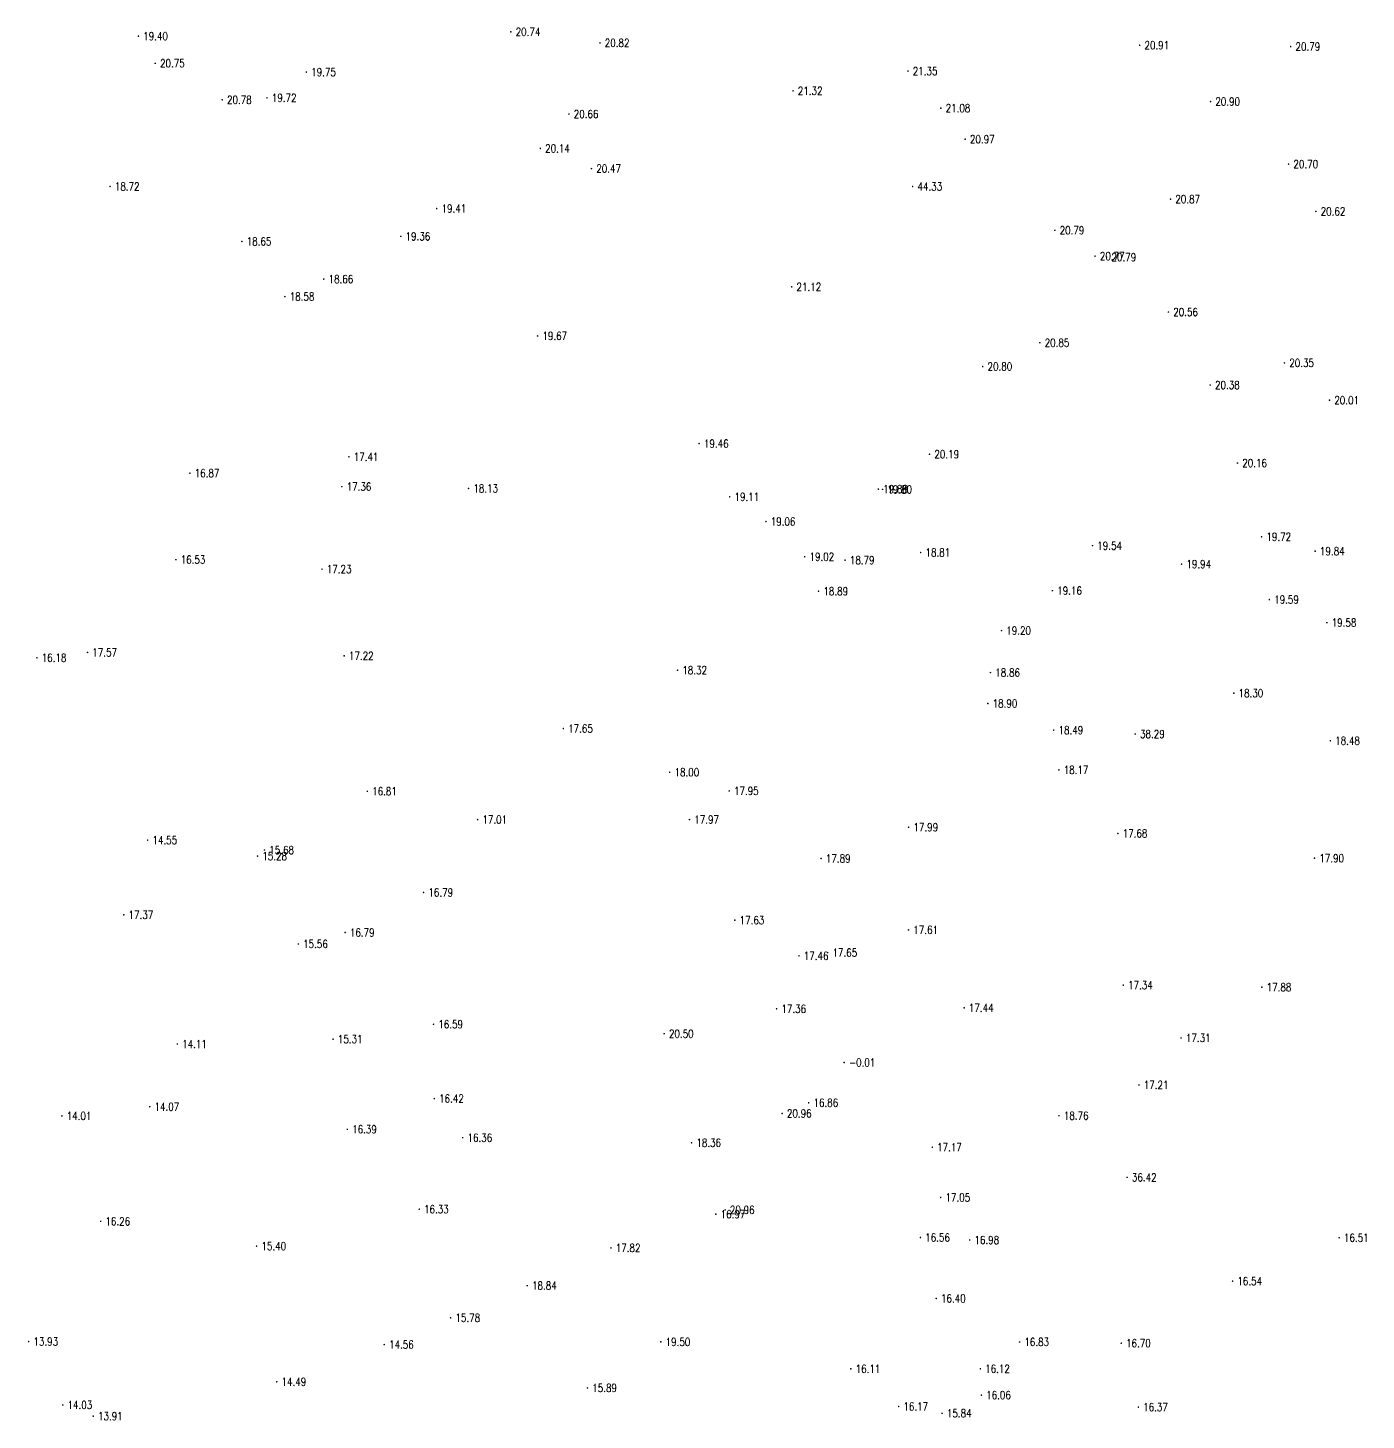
# Model space of a CAD drawing. Extents: x 476861 to 479475, y 2367369 to 2370541.
# Drawn here: x 477442.5 to 477609.8, y 2368665.4 to 2368839.4 of the extents above; entities that cross this region are included whole.
import ezdxf
from ezdxf.enums import TextEntityAlignment as Align

# ---------------------------------------------------------------- set-up
doc = ezdxf.new("R2010")
doc.units = 0
doc.header["$LTSCALE"] = 0.5
doc.layers.get('0').update_dxf_attribs({"linetype": 'CONTINUOUS'})
doc.layers.add('GCD', color=1, linetype='CONTINUOUS')
doc.styles.add('HZ', font='rs.shx', dxfattribs={"width": 0.8, "bigfont": 'hztxt.shx'})

# ---------------------------------------------------------------- blocks, each defined once
blk = doc.blocks.new('GC200')
at = {"linetype": 'Continuous', "const_width": 0.2, "flags": 128}
blk.add_lwpolyline([(-0.1, 0, 1), (0.1, 0, 1)], format="xyb", close=True, dxfattribs=at)

msp = doc.modelspace()

# ---------------------------------------------------------------- block references
at = {"layer": 'GCD', "linetype": 'Continuous'}
ref = msp.add_blockref('GC200', (477502.872, 2368838.9, 20.741), dxfattribs=dict(at, xscale=0.5, yscale=0.5, zscale=0.5))
ref.add_attrib('height', '20.74', dxfattribs={"linetype": 'Continuous', "height": 1, "style": 'HZ', "width": 0.8}).set_placement((477503.472, 2368838.9, 20.741), align=Align.MIDDLE_LEFT)
ref = msp.add_blockref('GC200', (477456.332, 2368838.362, 19.401), dxfattribs=dict(at, xscale=0.5, yscale=0.5, zscale=0.5))
ref.add_attrib('height', '19.40', dxfattribs={"linetype": 'Continuous', "height": 1, "style": 'HZ', "width": 0.8}).set_placement((477456.932, 2368838.362, 19.401), align=Align.MIDDLE_LEFT)
ref = msp.add_blockref('GC200', (477514.007, 2368837.516, 20.823), dxfattribs=dict(at, xscale=0.5, yscale=0.5, zscale=0.5))
ref.add_attrib('height', '20.82', dxfattribs={"linetype": 'Continuous', "height": 1, "style": 'HZ', "width": 0.8}).set_placement((477514.607, 2368837.516, 20.823), align=Align.MIDDLE_LEFT)
ref = msp.add_blockref('GC200', (477581.453, 2368837.225, 20.905), dxfattribs=dict(at, xscale=0.5, yscale=0.5, zscale=0.5))
ref.add_attrib('height', '20.91', dxfattribs={"linetype": 'Continuous', "height": 1, "style": 'HZ', "width": 0.8}).set_placement((477582.053, 2368837.225, 20.905), align=Align.MIDDLE_LEFT)
ref = msp.add_blockref('GC200', (477600.318, 2368837.059, 20.792), dxfattribs=dict(at, xscale=0.5, yscale=0.5, zscale=0.5))
ref.add_attrib('height', '20.79', dxfattribs={"linetype": 'Continuous', "height": 1, "style": 'HZ', "width": 0.8}).set_placement((477600.918, 2368837.059, 20.792), align=Align.MIDDLE_LEFT)
ref = msp.add_blockref('GC200', (477458.437, 2368834.97, 20.753), dxfattribs=dict(at, xscale=0.5, yscale=0.5, zscale=0.5))
ref.add_attrib('height', '20.75', dxfattribs={"linetype": 'Continuous', "height": 1, "style": 'HZ', "width": 0.8}).set_placement((477459.037, 2368834.97, 20.753), align=Align.MIDDLE_LEFT)
ref = msp.add_blockref('GC200', (477477.316, 2368833.87, 19.751), dxfattribs=dict(at, xscale=0.5, yscale=0.5, zscale=0.5))
ref.add_attrib('height', '19.75', dxfattribs={"linetype": 'Continuous', "height": 1, "style": 'HZ', "width": 0.8}).set_placement((477477.916, 2368833.87, 19.751), align=Align.MIDDLE_LEFT)
ref = msp.add_blockref('GC200', (477552.498, 2368833.994, 21.346), dxfattribs=dict(at, xscale=0.5, yscale=0.5, zscale=0.5))
ref.add_attrib('height', '21.35', dxfattribs={"linetype": 'Continuous', "height": 1, "style": 'HZ', "width": 0.8}).set_placement((477553.098, 2368833.994, 21.346), align=Align.MIDDLE_LEFT)
ref = msp.add_blockref('GC200', (477466.804, 2368830.408, 20.777), dxfattribs=dict(at, xscale=0.5, yscale=0.5, zscale=0.5))
ref.add_attrib('height', '20.78', dxfattribs={"linetype": 'Continuous', "height": 1, "style": 'HZ', "width": 0.8}).set_placement((477467.404, 2368830.408, 20.777), align=Align.MIDDLE_LEFT)
ref = msp.add_blockref('GC200', (477472.403, 2368830.653, 19.716), dxfattribs=dict(at, xscale=0.5, yscale=0.5, zscale=0.5))
ref.add_attrib('height', '19.72', dxfattribs={"linetype": 'Continuous', "height": 1, "style": 'HZ', "width": 0.8}).set_placement((477473.003, 2368830.653, 19.716), align=Align.MIDDLE_LEFT)
ref = msp.add_blockref('GC200', (477538.134, 2368831.528, 21.32), dxfattribs=dict(at, xscale=0.5, yscale=0.5, zscale=0.5))
ref.add_attrib('height', '21.32', dxfattribs={"linetype": 'Continuous', "height": 1, "style": 'HZ', "width": 0.8}).set_placement((477538.734, 2368831.528, 21.32), align=Align.MIDDLE_LEFT)
ref = msp.add_blockref('GC200', (477590.306, 2368830.188, 20.896), dxfattribs=dict(at, xscale=0.5, yscale=0.5, zscale=0.5))
ref.add_attrib('height', '20.90', dxfattribs={"linetype": 'Continuous', "height": 1, "style": 'HZ', "width": 0.8}).set_placement((477590.906, 2368830.188, 20.896), align=Align.MIDDLE_LEFT)
ref = msp.add_blockref('GC200', (477510.132, 2368828.63, 20.655), dxfattribs=dict(at, xscale=0.5, yscale=0.5, zscale=0.5))
ref.add_attrib('height', '20.66', dxfattribs={"linetype": 'Continuous', "height": 1, "style": 'HZ', "width": 0.8}).set_placement((477510.732, 2368828.63, 20.655), align=Align.MIDDLE_LEFT)
ref = msp.add_blockref('GC200', (477556.603, 2368829.368, 21.081), dxfattribs=dict(at, xscale=0.5, yscale=0.5, zscale=0.5))
ref.add_attrib('height', '21.08', dxfattribs={"linetype": 'Continuous', "height": 1, "style": 'HZ', "width": 0.8}).set_placement((477557.203, 2368829.368, 21.081), align=Align.MIDDLE_LEFT)
ref = msp.add_blockref('GC200', (477559.64, 2368825.485, 20.972), dxfattribs=dict(at, xscale=0.5, yscale=0.5, zscale=0.5))
ref.add_attrib('height', '20.97', dxfattribs={"linetype": 'Continuous', "height": 1, "style": 'HZ', "width": 0.8}).set_placement((477560.24, 2368825.485, 20.972), align=Align.MIDDLE_LEFT)
ref = msp.add_blockref('GC200', (477506.557, 2368824.335, 20.136), dxfattribs=dict(at, xscale=0.5, yscale=0.5, zscale=0.5))
ref.add_attrib('height', '20.14', dxfattribs={"linetype": 'Continuous', "height": 1, "style": 'HZ', "width": 0.8}).set_placement((477507.157, 2368824.335, 20.136), align=Align.MIDDLE_LEFT)
ref = msp.add_blockref('GC200', (477512.949, 2368821.809, 20.466), dxfattribs=dict(at, xscale=0.5, yscale=0.5, zscale=0.5))
ref.add_attrib('height', '20.47', dxfattribs={"linetype": 'Continuous', "height": 1, "style": 'HZ', "width": 0.8}).set_placement((477513.549, 2368821.809, 20.466), align=Align.MIDDLE_LEFT)
ref = msp.add_blockref('GC200', (477600.063, 2368822.37, 20.699), dxfattribs=dict(at, xscale=0.5, yscale=0.5, zscale=0.5))
ref.add_attrib('height', '20.70', dxfattribs={"linetype": 'Continuous', "height": 1, "style": 'HZ', "width": 0.8}).set_placement((477600.663, 2368822.37, 20.699), align=Align.MIDDLE_LEFT)
ref = msp.add_blockref('GC200', (477452.786, 2368819.58, 18.719), dxfattribs=dict(at, xscale=0.5, yscale=0.5, zscale=0.5))
ref.add_attrib('height', '18.72', dxfattribs={"linetype": 'Continuous', "height": 1, "style": 'HZ', "width": 0.8}).set_placement((477453.386, 2368819.58, 18.719), align=Align.MIDDLE_LEFT)
ref = msp.add_blockref('GC200', (477553.083, 2368819.575, 44.332), dxfattribs=dict(at, xscale=0.5, yscale=0.5, zscale=0.5))
ref.add_attrib('height', '44.33', dxfattribs={"linetype": 'Continuous', "height": 1, "style": 'HZ', "width": 0.8}).set_placement((477553.683, 2368819.575, 44.332), align=Align.MIDDLE_LEFT)
ref = msp.add_blockref('GC200', (477585.309, 2368817.995, 20.865), dxfattribs=dict(at, xscale=0.5, yscale=0.5, zscale=0.5))
ref.add_attrib('height', '20.87', dxfattribs={"linetype": 'Continuous', "height": 1, "style": 'HZ', "width": 0.8}).set_placement((477585.909, 2368817.995, 20.865), align=Align.MIDDLE_LEFT)
ref = msp.add_blockref('GC200', (477493.603, 2368816.814, 19.41), dxfattribs=dict(at, xscale=0.5, yscale=0.5, zscale=0.5))
ref.add_attrib('height', '19.41', dxfattribs={"linetype": 'Continuous', "height": 1, "style": 'HZ', "width": 0.8}).set_placement((477494.203, 2368816.814, 19.41), align=Align.MIDDLE_LEFT)
ref = msp.add_blockref('GC200', (477603.47, 2368816.464, 20.622), dxfattribs=dict(at, xscale=0.5, yscale=0.5, zscale=0.5))
ref.add_attrib('height', '20.62', dxfattribs={"linetype": 'Continuous', "height": 1, "style": 'HZ', "width": 0.8}).set_placement((477604.07, 2368816.464, 20.622), align=Align.MIDDLE_LEFT)
ref = msp.add_blockref('GC200', (477489.118, 2368813.345, 19.359), dxfattribs=dict(at, xscale=0.5, yscale=0.5, zscale=0.5))
ref.add_attrib('height', '19.36', dxfattribs={"linetype": 'Continuous', "height": 1, "style": 'HZ', "width": 0.8}).set_placement((477489.718, 2368813.345, 19.359), align=Align.MIDDLE_LEFT)
ref = msp.add_blockref('GC200', (477570.854, 2368814.099, 20.791), dxfattribs=dict(at, xscale=0.5, yscale=0.5, zscale=0.5))
ref.add_attrib('height', '20.79', dxfattribs={"linetype": 'Continuous', "height": 1, "style": 'HZ', "width": 0.8}).set_placement((477571.454, 2368814.099, 20.791), align=Align.MIDDLE_LEFT)
ref = msp.add_blockref('GC200', (477469.265, 2368812.709, 18.649), dxfattribs=dict(at, xscale=0.5, yscale=0.5, zscale=0.5))
ref.add_attrib('height', '18.65', dxfattribs={"linetype": 'Continuous', "height": 1, "style": 'HZ', "width": 0.8}).set_placement((477469.865, 2368812.709, 18.649), align=Align.MIDDLE_LEFT)
ref = msp.add_blockref('GC200', (477575.875, 2368810.879, 20.773), dxfattribs=dict(at, xscale=0.5, yscale=0.5, zscale=0.5))
ref.add_attrib('height', '20.77', dxfattribs={"linetype": 'Continuous', "height": 1, "style": 'HZ', "width": 0.8}).set_placement((477576.475, 2368810.879, 20.773), align=Align.MIDDLE_LEFT)
ref = msp.add_blockref('GC200', (477577.322, 2368810.739, 20.789), dxfattribs=dict(at, xscale=0.5, yscale=0.5, zscale=0.5))
ref.add_attrib('height', '20.79', dxfattribs={"linetype": 'Continuous', "height": 1, "style": 'HZ', "width": 0.8}).set_placement((477577.922, 2368810.739, 20.789), align=Align.MIDDLE_LEFT)
ref = msp.add_blockref('GC200', (477479.493, 2368808.004, 18.663), dxfattribs=dict(at, xscale=0.5, yscale=0.5, zscale=0.5))
ref.add_attrib('height', '18.66', dxfattribs={"linetype": 'Continuous', "height": 1, "style": 'HZ', "width": 0.8}).set_placement((477480.093, 2368808.004, 18.663), align=Align.MIDDLE_LEFT)
ref = msp.add_blockref('GC200', (477474.636, 2368805.816, 18.58), dxfattribs=dict(at, xscale=0.5, yscale=0.5, zscale=0.5))
ref.add_attrib('height', '18.58', dxfattribs={"linetype": 'Continuous', "height": 1, "style": 'HZ', "width": 0.8}).set_placement((477475.236, 2368805.816, 18.58), align=Align.MIDDLE_LEFT)
ref = msp.add_blockref('GC200', (477537.968, 2368807.029, 21.12), dxfattribs=dict(at, xscale=0.5, yscale=0.5, zscale=0.5))
ref.add_attrib('height', '21.12', dxfattribs={"linetype": 'Continuous', "height": 1, "style": 'HZ', "width": 0.8}).set_placement((477538.568, 2368807.029, 21.12), align=Align.MIDDLE_LEFT)
ref = msp.add_blockref('GC200', (477585.047, 2368803.887, 20.559), dxfattribs=dict(at, xscale=0.5, yscale=0.5, zscale=0.5))
ref.add_attrib('height', '20.56', dxfattribs={"linetype": 'Continuous', "height": 1, "style": 'HZ', "width": 0.8}).set_placement((477585.647, 2368803.887, 20.559), align=Align.MIDDLE_LEFT)
ref = msp.add_blockref('GC200', (477506.214, 2368800.898, 19.667), dxfattribs=dict(at, xscale=0.5, yscale=0.5, zscale=0.5))
ref.add_attrib('height', '19.67', dxfattribs={"linetype": 'Continuous', "height": 1, "style": 'HZ', "width": 0.8}).set_placement((477506.814, 2368800.898, 19.667), align=Align.MIDDLE_LEFT)
ref = msp.add_blockref('GC200', (477568.979, 2368800.051, 20.851), dxfattribs=dict(at, xscale=0.5, yscale=0.5, zscale=0.5))
ref.add_attrib('height', '20.85', dxfattribs={"linetype": 'Continuous', "height": 1, "style": 'HZ', "width": 0.8}).set_placement((477569.579, 2368800.051, 20.851), align=Align.MIDDLE_LEFT)
ref = msp.add_blockref('GC200', (477599.546, 2368797.527, 20.346), dxfattribs=dict(at, xscale=0.5, yscale=0.5, zscale=0.5))
ref.add_attrib('height', '20.35', dxfattribs={"linetype": 'Continuous', "height": 1, "style": 'HZ', "width": 0.8}).set_placement((477600.146, 2368797.527, 20.346), align=Align.MIDDLE_LEFT)
ref = msp.add_blockref('GC200', (477561.838, 2368797.079, 20.797), dxfattribs=dict(at, xscale=0.5, yscale=0.5, zscale=0.5))
ref.add_attrib('height', '20.80', dxfattribs={"linetype": 'Continuous', "height": 1, "style": 'HZ', "width": 0.8}).set_placement((477562.438, 2368797.079, 20.797), align=Align.MIDDLE_LEFT)
ref = msp.add_blockref('GC200', (477590.267, 2368794.764, 20.38), dxfattribs=dict(at, xscale=0.5, yscale=0.5, zscale=0.5))
ref.add_attrib('height', '20.38', dxfattribs={"linetype": 'Continuous', "height": 1, "style": 'HZ', "width": 0.8}).set_placement((477590.867, 2368794.764, 20.38), align=Align.MIDDLE_LEFT)
ref = msp.add_blockref('GC200', (477605.172, 2368792.869, 20.005), dxfattribs=dict(at, xscale=0.5, yscale=0.5, zscale=0.5))
ref.add_attrib('height', '20.01', dxfattribs={"linetype": 'Continuous', "height": 1, "style": 'HZ', "width": 0.8}).set_placement((477605.772, 2368792.869, 20.005), align=Align.MIDDLE_LEFT)
ref = msp.add_blockref('GC200', (477526.402, 2368787.443, 19.458), dxfattribs=dict(at, xscale=0.5, yscale=0.5, zscale=0.5))
ref.add_attrib('height', '19.46', dxfattribs={"linetype": 'Continuous', "height": 1, "style": 'HZ', "width": 0.8}).set_placement((477527.002, 2368787.443, 19.458), align=Align.MIDDLE_LEFT)
ref = msp.add_blockref('GC200', (477482.636, 2368785.794, 17.405), dxfattribs=dict(at, xscale=0.5, yscale=0.5, zscale=0.5))
ref.add_attrib('height', '17.41', dxfattribs={"linetype": 'Continuous', "height": 1, "style": 'HZ', "width": 0.8}).set_placement((477483.236, 2368785.794, 17.405), align=Align.MIDDLE_LEFT)
ref = msp.add_blockref('GC200', (477555.195, 2368786.117, 20.186), dxfattribs=dict(at, xscale=0.5, yscale=0.5, zscale=0.5))
ref.add_attrib('height', '20.19', dxfattribs={"linetype": 'Continuous', "height": 1, "style": 'HZ', "width": 0.8}).set_placement((477555.795, 2368786.117, 20.186), align=Align.MIDDLE_LEFT)
ref = msp.add_blockref('GC200', (477593.674, 2368785.01, 20.164), dxfattribs=dict(at, xscale=0.5, yscale=0.5, zscale=0.5))
ref.add_attrib('height', '20.16', dxfattribs={"linetype": 'Continuous', "height": 1, "style": 'HZ', "width": 0.8}).set_placement((477594.274, 2368785.01, 20.164), align=Align.MIDDLE_LEFT)
ref = msp.add_blockref('GC200', (477462.768, 2368783.751, 16.871), dxfattribs=dict(at, xscale=0.5, yscale=0.5, zscale=0.5))
ref.add_attrib('height', '16.87', dxfattribs={"linetype": 'Continuous', "height": 1, "style": 'HZ', "width": 0.8}).set_placement((477463.368, 2368783.751, 16.871), align=Align.MIDDLE_LEFT)
ref = msp.add_blockref('GC200', (477481.753, 2368782.064, 17.36), dxfattribs=dict(at, xscale=0.5, yscale=0.5, zscale=0.5))
ref.add_attrib('height', '17.36', dxfattribs={"linetype": 'Continuous', "height": 1, "style": 'HZ', "width": 0.8}).set_placement((477482.353, 2368782.064, 17.36), align=Align.MIDDLE_LEFT)
ref = msp.add_blockref('GC200', (477497.588, 2368781.838, 18.126), dxfattribs=dict(at, xscale=0.5, yscale=0.5, zscale=0.5))
ref.add_attrib('height', '18.13', dxfattribs={"linetype": 'Continuous', "height": 1, "style": 'HZ', "width": 0.8}).set_placement((477498.188, 2368781.838, 18.126), align=Align.MIDDLE_LEFT)
ref = msp.add_blockref('GC200', (477548.799, 2368781.763, 19.879), dxfattribs=dict(at, xscale=0.5, yscale=0.5, zscale=0.5))
ref.add_attrib('height', '19.88', dxfattribs={"linetype": 'Continuous', "height": 1, "style": 'HZ', "width": 0.8}).set_placement((477549.399, 2368781.763, 19.879), align=Align.MIDDLE_LEFT)
ref = msp.add_blockref('GC200', (477549.319, 2368781.73, 19.804), dxfattribs=dict(at, xscale=0.5, yscale=0.5, zscale=0.5))
ref.add_attrib('height', '19.80', dxfattribs={"linetype": 'Continuous', "height": 1, "style": 'HZ', "width": 0.8}).set_placement((477549.919, 2368781.73, 19.804), align=Align.MIDDLE_LEFT)
ref = msp.add_blockref('GC200', (477530.221, 2368780.794, 19.105), dxfattribs=dict(at, xscale=0.5, yscale=0.5, zscale=0.5))
ref.add_attrib('height', '19.11', dxfattribs={"linetype": 'Continuous', "height": 1, "style": 'HZ', "width": 0.8}).set_placement((477530.821, 2368780.794, 19.105), align=Align.MIDDLE_LEFT)
ref = msp.add_blockref('GC200', (477534.747, 2368777.701, 19.055), dxfattribs=dict(at, xscale=0.5, yscale=0.5, zscale=0.5))
ref.add_attrib('height', '19.06', dxfattribs={"linetype": 'Continuous', "height": 1, "style": 'HZ', "width": 0.8}).set_placement((477535.347, 2368777.701, 19.055), align=Align.MIDDLE_LEFT)
ref = msp.add_blockref('GC200', (477575.555, 2368774.69, 19.542), dxfattribs=dict(at, xscale=0.5, yscale=0.5, zscale=0.5))
ref.add_attrib('height', '19.54', dxfattribs={"linetype": 'Continuous', "height": 1, "style": 'HZ', "width": 0.8}).set_placement((477576.155, 2368774.69, 19.542), align=Align.MIDDLE_LEFT)
ref = msp.add_blockref('GC200', (477596.687, 2368775.799, 19.723), dxfattribs=dict(at, xscale=0.5, yscale=0.5, zscale=0.5))
ref.add_attrib('height', '19.72', dxfattribs={"linetype": 'Continuous', "height": 1, "style": 'HZ', "width": 0.8}).set_placement((477597.287, 2368775.799, 19.723), align=Align.MIDDLE_LEFT)
ref = msp.add_blockref('GC200', (477461.016, 2368772.942, 16.525), dxfattribs=dict(at, xscale=0.5, yscale=0.5, zscale=0.5))
ref.add_attrib('height', '16.53', dxfattribs={"linetype": 'Continuous', "height": 1, "style": 'HZ', "width": 0.8}).set_placement((477461.616, 2368772.942, 16.525), align=Align.MIDDLE_LEFT)
ref = msp.add_blockref('GC200', (477539.591, 2368773.309, 19.023), dxfattribs=dict(at, xscale=0.5, yscale=0.5, zscale=0.5))
ref.add_attrib('height', '19.02', dxfattribs={"linetype": 'Continuous', "height": 1, "style": 'HZ', "width": 0.8}).set_placement((477540.191, 2368773.309, 19.023), align=Align.MIDDLE_LEFT)
ref = msp.add_blockref('GC200', (477544.639, 2368772.88, 18.792), dxfattribs=dict(at, xscale=0.5, yscale=0.5, zscale=0.5))
ref.add_attrib('height', '18.79', dxfattribs={"linetype": 'Continuous', "height": 1, "style": 'HZ', "width": 0.8}).set_placement((477545.239, 2368772.88, 18.792), align=Align.MIDDLE_LEFT)
ref = msp.add_blockref('GC200', (477554.087, 2368773.836, 18.813), dxfattribs=dict(at, xscale=0.5, yscale=0.5, zscale=0.5))
ref.add_attrib('height', '18.81', dxfattribs={"linetype": 'Continuous', "height": 1, "style": 'HZ', "width": 0.8}).set_placement((477554.687, 2368773.836, 18.813), align=Align.MIDDLE_LEFT)
ref = msp.add_blockref('GC200', (477603.379, 2368774.001, 19.844), dxfattribs=dict(at, xscale=0.5, yscale=0.5, zscale=0.5))
ref.add_attrib('height', '19.84', dxfattribs={"linetype": 'Continuous', "height": 1, "style": 'HZ', "width": 0.8}).set_placement((477603.979, 2368774.001, 19.844), align=Align.MIDDLE_LEFT)
ref = msp.add_blockref('GC200', (477479.273, 2368771.758, 17.23), dxfattribs=dict(at, xscale=0.5, yscale=0.5, zscale=0.5))
ref.add_attrib('height', '17.23', dxfattribs={"linetype": 'Continuous', "height": 1, "style": 'HZ', "width": 0.8}).set_placement((477479.873, 2368771.758, 17.23), align=Align.MIDDLE_LEFT)
ref = msp.add_blockref('GC200', (477586.69, 2368772.389, 19.943), dxfattribs=dict(at, xscale=0.5, yscale=0.5, zscale=0.5))
ref.add_attrib('height', '19.94', dxfattribs={"linetype": 'Continuous', "height": 1, "style": 'HZ', "width": 0.8}).set_placement((477587.29, 2368772.389, 19.943), align=Align.MIDDLE_LEFT)
ref = msp.add_blockref('GC200', (477541.327, 2368768.999, 18.889), dxfattribs=dict(at, xscale=0.5, yscale=0.5, zscale=0.5))
ref.add_attrib('height', '18.89', dxfattribs={"linetype": 'Continuous', "height": 1, "style": 'HZ', "width": 0.8}).set_placement((477541.927, 2368768.999, 18.889), align=Align.MIDDLE_LEFT)
ref = msp.add_blockref('GC200', (477570.55, 2368769.069, 19.163), dxfattribs=dict(at, xscale=0.5, yscale=0.5, zscale=0.5))
ref.add_attrib('height', '19.16', dxfattribs={"linetype": 'Continuous', "height": 1, "style": 'HZ', "width": 0.8}).set_placement((477571.15, 2368769.069, 19.163), align=Align.MIDDLE_LEFT)
ref = msp.add_blockref('GC200', (477597.656, 2368767.95, 19.59), dxfattribs=dict(at, xscale=0.5, yscale=0.5, zscale=0.5))
ref.add_attrib('height', '19.59', dxfattribs={"linetype": 'Continuous', "height": 1, "style": 'HZ', "width": 0.8}).set_placement((477598.256, 2368767.95, 19.59), align=Align.MIDDLE_LEFT)
ref = msp.add_blockref('GC200', (477564.184, 2368764.075, 19.204), dxfattribs=dict(at, xscale=0.5, yscale=0.5, zscale=0.5))
ref.add_attrib('height', '19.20', dxfattribs={"linetype": 'Continuous', "height": 1, "style": 'HZ', "width": 0.8}).set_placement((477564.784, 2368764.075, 19.204), align=Align.MIDDLE_LEFT)
ref = msp.add_blockref('GC200', (477604.848, 2368765.072, 19.584), dxfattribs=dict(at, xscale=0.5, yscale=0.5, zscale=0.5))
ref.add_attrib('height', '19.58', dxfattribs={"linetype": 'Continuous', "height": 1, "style": 'HZ', "width": 0.8}).set_placement((477605.448, 2368765.072, 19.584), align=Align.MIDDLE_LEFT)
ref = msp.add_blockref('GC200', (477443.648, 2368760.679, 16.178), dxfattribs=dict(at, xscale=0.5, yscale=0.5, zscale=0.5))
ref.add_attrib('height', '16.18', dxfattribs={"linetype": 'Continuous', "height": 1, "style": 'HZ', "width": 0.8}).set_placement((477444.248, 2368760.679, 16.178), align=Align.MIDDLE_LEFT)
ref = msp.add_blockref('GC200', (477449.97, 2368761.35, 17.572), dxfattribs=dict(at, xscale=0.5, yscale=0.5, zscale=0.5))
ref.add_attrib('height', '17.57', dxfattribs={"linetype": 'Continuous', "height": 1, "style": 'HZ', "width": 0.8}).set_placement((477450.57, 2368761.35, 17.572), align=Align.MIDDLE_LEFT)
ref = msp.add_blockref('GC200', (477482.04, 2368760.93, 17.224), dxfattribs=dict(at, xscale=0.5, yscale=0.5, zscale=0.5))
ref.add_attrib('height', '17.22', dxfattribs={"linetype": 'Continuous', "height": 1, "style": 'HZ', "width": 0.8}).set_placement((477482.64, 2368760.93, 17.224), align=Align.MIDDLE_LEFT)
ref = msp.add_blockref('GC200', (477523.702, 2368759.125, 18.32), dxfattribs=dict(at, xscale=0.5, yscale=0.5, zscale=0.5))
ref.add_attrib('height', '18.32', dxfattribs={"linetype": 'Continuous', "height": 1, "style": 'HZ', "width": 0.8}).set_placement((477524.302, 2368759.125, 18.32), align=Align.MIDDLE_LEFT)
ref = msp.add_blockref('GC200', (477562.808, 2368758.829, 18.861), dxfattribs=dict(at, xscale=0.5, yscale=0.5, zscale=0.5))
ref.add_attrib('height', '18.86', dxfattribs={"linetype": 'Continuous', "height": 1, "style": 'HZ', "width": 0.8}).set_placement((477563.408, 2368758.829, 18.861), align=Align.MIDDLE_LEFT)
ref = msp.add_blockref('GC200', (477593.211, 2368756.26, 18.304), dxfattribs=dict(at, xscale=0.5, yscale=0.5, zscale=0.5))
ref.add_attrib('height', '18.30', dxfattribs={"linetype": 'Continuous', "height": 1, "style": 'HZ', "width": 0.8}).set_placement((477593.811, 2368756.26, 18.304), align=Align.MIDDLE_LEFT)
ref = msp.add_blockref('GC200', (477562.48, 2368754.965, 18.904), dxfattribs=dict(at, xscale=0.5, yscale=0.5, zscale=0.5))
ref.add_attrib('height', '18.90', dxfattribs={"linetype": 'Continuous', "height": 1, "style": 'HZ', "width": 0.8}).set_placement((477563.08, 2368754.965, 18.904), align=Align.MIDDLE_LEFT)
ref = msp.add_blockref('GC200', (477509.434, 2368751.838, 17.65), dxfattribs=dict(at, xscale=0.5, yscale=0.5, zscale=0.5))
ref.add_attrib('height', '17.65', dxfattribs={"linetype": 'Continuous', "height": 1, "style": 'HZ', "width": 0.8}).set_placement((477510.034, 2368751.838, 17.65), align=Align.MIDDLE_LEFT)
ref = msp.add_blockref('GC200', (477570.705, 2368751.639, 18.491), dxfattribs=dict(at, xscale=0.5, yscale=0.5, zscale=0.5))
ref.add_attrib('height', '18.49', dxfattribs={"linetype": 'Continuous', "height": 1, "style": 'HZ', "width": 0.8}).set_placement((477571.305, 2368751.639, 18.491), align=Align.MIDDLE_LEFT)
ref = msp.add_blockref('GC200', (477580.896, 2368751.155, 38.294), dxfattribs=dict(at, xscale=0.5, yscale=0.5, zscale=0.5))
ref.add_attrib('height', '38.29', dxfattribs={"linetype": 'Continuous', "height": 1, "style": 'HZ', "width": 0.8}).set_placement((477581.496, 2368751.155, 38.294), align=Align.MIDDLE_LEFT)
ref = msp.add_blockref('GC200', (477605.28, 2368750.315, 18.481), dxfattribs=dict(at, xscale=0.5, yscale=0.5, zscale=0.5))
ref.add_attrib('height', '18.48', dxfattribs={"linetype": 'Continuous', "height": 1, "style": 'HZ', "width": 0.8}).set_placement((477605.88, 2368750.315, 18.481), align=Align.MIDDLE_LEFT)
ref = msp.add_blockref('GC200', (477571.356, 2368746.669, 18.166), dxfattribs=dict(at, xscale=0.5, yscale=0.5, zscale=0.5))
ref.add_attrib('height', '18.17', dxfattribs={"linetype": 'Continuous', "height": 1, "style": 'HZ', "width": 0.8}).set_placement((477571.956, 2368746.669, 18.166), align=Align.MIDDLE_LEFT)
ref = msp.add_blockref('GC200', (477522.722, 2368746.373, 17.999), dxfattribs=dict(at, xscale=0.5, yscale=0.5, zscale=0.5))
ref.add_attrib('height', '18.00', dxfattribs={"linetype": 'Continuous', "height": 1, "style": 'HZ', "width": 0.8}).set_placement((477523.322, 2368746.373, 17.999), align=Align.MIDDLE_LEFT)
ref = msp.add_blockref('GC200', (477484.938, 2368743.993, 16.81), dxfattribs=dict(at, xscale=0.5, yscale=0.5, zscale=0.5))
ref.add_attrib('height', '16.81', dxfattribs={"linetype": 'Continuous', "height": 1, "style": 'HZ', "width": 0.8}).set_placement((477485.538, 2368743.993, 16.81), align=Align.MIDDLE_LEFT)
ref = msp.add_blockref('GC200', (477530.158, 2368744.04, 17.951), dxfattribs=dict(at, xscale=0.5, yscale=0.5, zscale=0.5))
ref.add_attrib('height', '17.95', dxfattribs={"linetype": 'Continuous', "height": 1, "style": 'HZ', "width": 0.8}).set_placement((477530.758, 2368744.04, 17.951), align=Align.MIDDLE_LEFT)
ref = msp.add_blockref('GC200', (477498.718, 2368740.457, 17.014), dxfattribs=dict(at, xscale=0.5, yscale=0.5, zscale=0.5))
ref.add_attrib('height', '17.01', dxfattribs={"linetype": 'Continuous', "height": 1, "style": 'HZ', "width": 0.8}).set_placement((477499.318, 2368740.457, 17.014), align=Align.MIDDLE_LEFT)
ref = msp.add_blockref('GC200', (477525.195, 2368740.463, 17.974), dxfattribs=dict(at, xscale=0.5, yscale=0.5, zscale=0.5))
ref.add_attrib('height', '17.97', dxfattribs={"linetype": 'Continuous', "height": 1, "style": 'HZ', "width": 0.8}).set_placement((477525.795, 2368740.463, 17.974), align=Align.MIDDLE_LEFT)
ref = msp.add_blockref('GC200', (477552.576, 2368739.503, 17.993), dxfattribs=dict(at, xscale=0.5, yscale=0.5, zscale=0.5))
ref.add_attrib('height', '17.99', dxfattribs={"linetype": 'Continuous', "height": 1, "style": 'HZ', "width": 0.8}).set_placement((477553.176, 2368739.503, 17.993), align=Align.MIDDLE_LEFT)
ref = msp.add_blockref('GC200', (477578.729, 2368738.731, 17.675), dxfattribs=dict(at, xscale=0.5, yscale=0.5, zscale=0.5))
ref.add_attrib('height', '17.68', dxfattribs={"linetype": 'Continuous', "height": 1, "style": 'HZ', "width": 0.8}).set_placement((477579.329, 2368738.731, 17.675), align=Align.MIDDLE_LEFT)
ref = msp.add_blockref('GC200', (477457.485, 2368737.892, 14.549), dxfattribs=dict(at, xscale=0.5, yscale=0.5, zscale=0.5))
ref.add_attrib('height', '14.55', dxfattribs={"linetype": 'Continuous', "height": 1, "style": 'HZ', "width": 0.8}).set_placement((477458.085, 2368737.892, 14.549), align=Align.MIDDLE_LEFT)
ref = msp.add_blockref('GC200', (477472.086, 2368736.656, 15.675), dxfattribs=dict(at, xscale=0.5, yscale=0.5, zscale=0.5))
ref.add_attrib('height', '15.68', dxfattribs={"linetype": 'Continuous', "height": 1, "style": 'HZ', "width": 0.8}).set_placement((477472.686, 2368736.656, 15.675), align=Align.MIDDLE_LEFT)
ref = msp.add_blockref('GC200', (477471.218, 2368735.894, 15.281), dxfattribs=dict(at, xscale=0.5, yscale=0.5, zscale=0.5))
ref.add_attrib('height', '15.28', dxfattribs={"linetype": 'Continuous', "height": 1, "style": 'HZ', "width": 0.8}).set_placement((477471.818, 2368735.894, 15.281), align=Align.MIDDLE_LEFT)
ref = msp.add_blockref('GC200', (477541.641, 2368735.6, 17.891), dxfattribs=dict(at, xscale=0.5, yscale=0.5, zscale=0.5))
ref.add_attrib('height', '17.89', dxfattribs={"linetype": 'Continuous', "height": 1, "style": 'HZ', "width": 0.8}).set_placement((477542.241, 2368735.6, 17.891), align=Align.MIDDLE_LEFT)
ref = msp.add_blockref('GC200', (477603.301, 2368735.635, 17.897), dxfattribs=dict(at, xscale=0.5, yscale=0.5, zscale=0.5))
ref.add_attrib('height', '17.90', dxfattribs={"linetype": 'Continuous', "height": 1, "style": 'HZ', "width": 0.8}).set_placement((477603.901, 2368735.635, 17.897), align=Align.MIDDLE_LEFT)
ref = msp.add_blockref('GC200', (477491.968, 2368731.359, 16.785), dxfattribs=dict(at, xscale=0.5, yscale=0.5, zscale=0.5))
ref.add_attrib('height', '16.79', dxfattribs={"linetype": 'Continuous', "height": 1, "style": 'HZ', "width": 0.8}).set_placement((477492.568, 2368731.359, 16.785), align=Align.MIDDLE_LEFT)
ref = msp.add_blockref('GC200', (477454.501, 2368728.56, 17.369), dxfattribs=dict(at, xscale=0.5, yscale=0.5, zscale=0.5))
ref.add_attrib('height', '17.37', dxfattribs={"linetype": 'Continuous', "height": 1, "style": 'HZ', "width": 0.8}).set_placement((477455.101, 2368728.56, 17.369), align=Align.MIDDLE_LEFT)
ref = msp.add_blockref('GC200', (477530.859, 2368727.89, 17.632), dxfattribs=dict(at, xscale=0.5, yscale=0.5, zscale=0.5))
ref.add_attrib('height', '17.63', dxfattribs={"linetype": 'Continuous', "height": 1, "style": 'HZ', "width": 0.8}).set_placement((477531.459, 2368727.89, 17.632), align=Align.MIDDLE_LEFT)
ref = msp.add_blockref('GC200', (477482.161, 2368726.346, 16.79), dxfattribs=dict(at, xscale=0.5, yscale=0.5, zscale=0.5))
ref.add_attrib('height', '16.79', dxfattribs={"linetype": 'Continuous', "height": 1, "style": 'HZ', "width": 0.8}).set_placement((477482.761, 2368726.346, 16.79), align=Align.MIDDLE_LEFT)
ref = msp.add_blockref('GC200', (477552.562, 2368726.675, 17.61), dxfattribs=dict(at, xscale=0.5, yscale=0.5, zscale=0.5))
ref.add_attrib('height', '17.61', dxfattribs={"linetype": 'Continuous', "height": 1, "style": 'HZ', "width": 0.8}).set_placement((477553.162, 2368726.675, 17.61), align=Align.MIDDLE_LEFT)
ref = msp.add_blockref('GC200', (477476.312, 2368724.915, 15.56), dxfattribs=dict(at, xscale=0.5, yscale=0.5, zscale=0.5))
ref.add_attrib('height', '15.56', dxfattribs={"linetype": 'Continuous', "height": 1, "style": 'HZ', "width": 0.8}).set_placement((477476.912, 2368724.915, 15.56), align=Align.MIDDLE_LEFT)
ref = msp.add_blockref('GC200', (477538.878, 2368723.437, 17.464), dxfattribs=dict(at, xscale=0.5, yscale=0.5, zscale=0.5))
ref.add_attrib('height', '17.46', dxfattribs={"linetype": 'Continuous', "height": 1, "style": 'HZ', "width": 0.8}).set_placement((477539.478, 2368723.437, 17.464), align=Align.MIDDLE_LEFT)
ref = msp.add_blockref('GC200', (477542.463, 2368723.831, 17.648), dxfattribs=dict(at, xscale=0.5, yscale=0.5, zscale=0.5))
ref.add_attrib('height', '17.65', dxfattribs={"linetype": 'Continuous', "height": 1, "style": 'HZ', "width": 0.8}).set_placement((477543.063, 2368723.831, 17.648), align=Align.MIDDLE_LEFT)
ref = msp.add_blockref('GC200', (477579.403, 2368719.772, 17.34), dxfattribs=dict(at, xscale=0.5, yscale=0.5, zscale=0.5))
ref.add_attrib('height', '17.34', dxfattribs={"linetype": 'Continuous', "height": 1, "style": 'HZ', "width": 0.8}).set_placement((477580.003, 2368719.772, 17.34), align=Align.MIDDLE_LEFT)
ref = msp.add_blockref('GC200', (477596.722, 2368719.516, 17.876), dxfattribs=dict(at, xscale=0.5, yscale=0.5, zscale=0.5))
ref.add_attrib('height', '17.88', dxfattribs={"linetype": 'Continuous', "height": 1, "style": 'HZ', "width": 0.8}).set_placement((477597.322, 2368719.516, 17.876), align=Align.MIDDLE_LEFT)
ref = msp.add_blockref('GC200', (477536.082, 2368716.814, 17.364), dxfattribs=dict(at, xscale=0.5, yscale=0.5, zscale=0.5))
ref.add_attrib('height', '17.36', dxfattribs={"linetype": 'Continuous', "height": 1, "style": 'HZ', "width": 0.8}).set_placement((477536.682, 2368716.814, 17.364), align=Align.MIDDLE_LEFT)
ref = msp.add_blockref('GC200', (477559.512, 2368716.936, 17.44), dxfattribs=dict(at, xscale=0.5, yscale=0.5, zscale=0.5))
ref.add_attrib('height', '17.44', dxfattribs={"linetype": 'Continuous', "height": 1, "style": 'HZ', "width": 0.8}).set_placement((477560.112, 2368716.936, 17.44), align=Align.MIDDLE_LEFT)
ref = msp.add_blockref('GC200', (477493.209, 2368714.885, 16.594), dxfattribs=dict(at, xscale=0.5, yscale=0.5, zscale=0.5))
ref.add_attrib('height', '16.59', dxfattribs={"linetype": 'Continuous', "height": 1, "style": 'HZ', "width": 0.8}).set_placement((477493.809, 2368714.885, 16.594), align=Align.MIDDLE_LEFT)
ref = msp.add_blockref('GC200', (477522.028, 2368713.699, 20.495), dxfattribs=dict(at, xscale=0.5, yscale=0.5, zscale=0.5))
ref.add_attrib('height', '20.50', dxfattribs={"linetype": 'Continuous', "height": 1, "style": 'HZ', "width": 0.8}).set_placement((477522.628, 2368713.699, 20.495), align=Align.MIDDLE_LEFT)
ref = msp.add_blockref('GC200', (477461.195, 2368712.414, 14.11), dxfattribs=dict(at, xscale=0.5, yscale=0.5, zscale=0.5))
ref.add_attrib('height', '14.11', dxfattribs={"linetype": 'Continuous', "height": 1, "style": 'HZ', "width": 0.8}).set_placement((477461.795, 2368712.414, 14.11), align=Align.MIDDLE_LEFT)
ref = msp.add_blockref('GC200', (477480.657, 2368713.021, 15.308), dxfattribs=dict(at, xscale=0.5, yscale=0.5, zscale=0.5))
ref.add_attrib('height', '15.31', dxfattribs={"linetype": 'Continuous', "height": 1, "style": 'HZ', "width": 0.8}).set_placement((477481.257, 2368713.021, 15.308), align=Align.MIDDLE_LEFT)
ref = msp.add_blockref('GC200', (477586.63, 2368713.168, 17.31), dxfattribs=dict(at, xscale=0.5, yscale=0.5, zscale=0.5))
ref.add_attrib('height', '17.31', dxfattribs={"linetype": 'Continuous', "height": 1, "style": 'HZ', "width": 0.8}).set_placement((477587.23, 2368713.168, 17.31), align=Align.MIDDLE_LEFT)
ref = msp.add_blockref('GC200', (477544.523, 2368710.105, -0.006), dxfattribs=dict(at, xscale=0.5, yscale=0.5, zscale=0.5))
ref.add_attrib('height', '-0.01', dxfattribs={"linetype": 'Continuous', "height": 1, "style": 'HZ', "width": 0.8}).set_placement((477545.123, 2368710.105, -0.006), align=Align.MIDDLE_LEFT)
ref = msp.add_blockref('GC200', (477581.364, 2368707.301, 17.209), dxfattribs=dict(at, xscale=0.5, yscale=0.5, zscale=0.5))
ref.add_attrib('height', '17.21', dxfattribs={"linetype": 'Continuous', "height": 1, "style": 'HZ', "width": 0.8}).set_placement((477581.964, 2368707.301, 17.209), align=Align.MIDDLE_LEFT)
ref = msp.add_blockref('GC200', (477493.304, 2368705.593, 16.42), dxfattribs=dict(at, xscale=0.5, yscale=0.5, zscale=0.5))
ref.add_attrib('height', '16.42', dxfattribs={"linetype": 'Continuous', "height": 1, "style": 'HZ', "width": 0.8}).set_placement((477493.904, 2368705.593, 16.42), align=Align.MIDDLE_LEFT)
ref = msp.add_blockref('GC200', (477540.091, 2368705.077, 16.856), dxfattribs=dict(at, xscale=0.5, yscale=0.5, zscale=0.5))
ref.add_attrib('height', '16.86', dxfattribs={"linetype": 'Continuous', "height": 1, "style": 'HZ', "width": 0.8}).set_placement((477540.691, 2368705.077, 16.856), align=Align.MIDDLE_LEFT)
ref = msp.add_blockref('GC200', (477446.767, 2368703.431, 14.01), dxfattribs=dict(at, xscale=0.5, yscale=0.5, zscale=0.5))
ref.add_attrib('height', '14.01', dxfattribs={"linetype": 'Continuous', "height": 1, "style": 'HZ', "width": 0.8}).set_placement((477447.367, 2368703.431, 14.01), align=Align.MIDDLE_LEFT)
ref = msp.add_blockref('GC200', (477457.745, 2368704.58, 14.07), dxfattribs=dict(at, xscale=0.5, yscale=0.5, zscale=0.5))
ref.add_attrib('height', '14.07', dxfattribs={"linetype": 'Continuous', "height": 1, "style": 'HZ', "width": 0.8}).set_placement((477458.345, 2368704.58, 14.07), align=Align.MIDDLE_LEFT)
ref = msp.add_blockref('GC200', (477536.768, 2368703.735, 20.962), dxfattribs=dict(at, xscale=0.5, yscale=0.5, zscale=0.5))
ref.add_attrib('height', '20.96', dxfattribs={"linetype": 'Continuous', "height": 1, "style": 'HZ', "width": 0.8}).set_placement((477537.368, 2368703.735, 20.962), align=Align.MIDDLE_LEFT)
ref = msp.add_blockref('GC200', (477571.372, 2368703.457, 18.756), dxfattribs=dict(at, xscale=0.5, yscale=0.5, zscale=0.5))
ref.add_attrib('height', '18.76', dxfattribs={"linetype": 'Continuous', "height": 1, "style": 'HZ', "width": 0.8}).set_placement((477571.972, 2368703.457, 18.756), align=Align.MIDDLE_LEFT)
ref = msp.add_blockref('GC200', (477482.439, 2368701.754, 16.39), dxfattribs=dict(at, xscale=0.5, yscale=0.5, zscale=0.5))
ref.add_attrib('height', '16.39', dxfattribs={"linetype": 'Continuous', "height": 1, "style": 'HZ', "width": 0.8}).set_placement((477483.039, 2368701.754, 16.39), align=Align.MIDDLE_LEFT)
ref = msp.add_blockref('GC200', (477496.851, 2368700.706, 16.36), dxfattribs=dict(at, xscale=0.5, yscale=0.5, zscale=0.5))
ref.add_attrib('height', '16.36', dxfattribs={"linetype": 'Continuous', "height": 1, "style": 'HZ', "width": 0.8}).set_placement((477497.451, 2368700.706, 16.36), align=Align.MIDDLE_LEFT)
ref = msp.add_blockref('GC200', (477525.458, 2368700.072, 18.359), dxfattribs=dict(at, xscale=0.5, yscale=0.5, zscale=0.5))
ref.add_attrib('height', '18.36', dxfattribs={"linetype": 'Continuous', "height": 1, "style": 'HZ', "width": 0.8}).set_placement((477526.058, 2368700.072, 18.359), align=Align.MIDDLE_LEFT)
ref = msp.add_blockref('GC200', (477555.537, 2368699.521, 17.168), dxfattribs=dict(at, xscale=0.5, yscale=0.5, zscale=0.5))
ref.add_attrib('height', '17.17', dxfattribs={"linetype": 'Continuous', "height": 1, "style": 'HZ', "width": 0.8}).set_placement((477556.137, 2368699.521, 17.168), align=Align.MIDDLE_LEFT)
ref = msp.add_blockref('GC200', (477579.882, 2368695.754, 36.415), dxfattribs=dict(at, xscale=0.5, yscale=0.5, zscale=0.5))
ref.add_attrib('height', '36.42', dxfattribs={"linetype": 'Continuous', "height": 1, "style": 'HZ', "width": 0.8}).set_placement((477580.482, 2368695.754, 36.415), align=Align.MIDDLE_LEFT)
ref = msp.add_blockref('GC200', (477556.584, 2368693.241, 17.049), dxfattribs=dict(at, xscale=0.5, yscale=0.5, zscale=0.5))
ref.add_attrib('height', '17.05', dxfattribs={"linetype": 'Continuous', "height": 1, "style": 'HZ', "width": 0.8}).set_placement((477557.184, 2368693.241, 17.049), align=Align.MIDDLE_LEFT)
ref = msp.add_blockref('GC200', (477491.426, 2368691.769, 16.33), dxfattribs=dict(at, xscale=0.5, yscale=0.5, zscale=0.5))
ref.add_attrib('height', '16.33', dxfattribs={"linetype": 'Continuous', "height": 1, "style": 'HZ', "width": 0.8}).set_placement((477492.026, 2368691.769, 16.33), align=Align.MIDDLE_LEFT)
ref = msp.add_blockref('GC200', (477528.485, 2368691.146, 16.974), dxfattribs=dict(at, xscale=0.5, yscale=0.5, zscale=0.5))
ref.add_attrib('height', '16.97', dxfattribs={"linetype": 'Continuous', "height": 1, "style": 'HZ', "width": 0.8}).set_placement((477529.085, 2368691.146, 16.974), align=Align.MIDDLE_LEFT)
ref = msp.add_blockref('GC200', (477529.64, 2368691.68, 20.962), dxfattribs=dict(at, xscale=0.5, yscale=0.5, zscale=0.5))
ref.add_attrib('height', '20.96', dxfattribs={"linetype": 'Continuous', "height": 1, "style": 'HZ', "width": 0.8}).set_placement((477530.24, 2368691.68, 20.962), align=Align.MIDDLE_LEFT)
ref = msp.add_blockref('GC200', (477451.611, 2368690.251, 16.26), dxfattribs=dict(at, xscale=0.5, yscale=0.5, zscale=0.5))
ref.add_attrib('height', '16.26', dxfattribs={"linetype": 'Continuous', "height": 1, "style": 'HZ', "width": 0.8}).set_placement((477452.211, 2368690.251, 16.26), align=Align.MIDDLE_LEFT)
ref = msp.add_blockref('GC200', (477554.051, 2368688.235, 16.559), dxfattribs=dict(at, xscale=0.5, yscale=0.5, zscale=0.5))
ref.add_attrib('height', '16.56', dxfattribs={"linetype": 'Continuous', "height": 1, "style": 'HZ', "width": 0.8}).set_placement((477554.651, 2368688.235, 16.559), align=Align.MIDDLE_LEFT)
ref = msp.add_blockref('GC200', (477560.205, 2368687.923, 16.984), dxfattribs=dict(at, xscale=0.5, yscale=0.5, zscale=0.5))
ref.add_attrib('height', '16.98', dxfattribs={"linetype": 'Continuous', "height": 1, "style": 'HZ', "width": 0.8}).set_placement((477560.805, 2368687.923, 16.984), align=Align.MIDDLE_LEFT)
ref = msp.add_blockref('GC200', (477606.375, 2368688.207, 16.506), dxfattribs=dict(at, xscale=0.5, yscale=0.5, zscale=0.5))
ref.add_attrib('height', '16.51', dxfattribs={"linetype": 'Continuous', "height": 1, "style": 'HZ', "width": 0.8}).set_placement((477606.975, 2368688.207, 16.506), align=Align.MIDDLE_LEFT)
ref = msp.add_blockref('GC200', (477471.102, 2368687.156, 15.4), dxfattribs=dict(at, xscale=0.5, yscale=0.5, zscale=0.5))
ref.add_attrib('height', '15.40', dxfattribs={"linetype": 'Continuous', "height": 1, "style": 'HZ', "width": 0.8}).set_placement((477471.702, 2368687.156, 15.4), align=Align.MIDDLE_LEFT)
ref = msp.add_blockref('GC200', (477515.383, 2368686.933, 17.815), dxfattribs=dict(at, xscale=0.5, yscale=0.5, zscale=0.5))
ref.add_attrib('height', '17.82', dxfattribs={"linetype": 'Continuous', "height": 1, "style": 'HZ', "width": 0.8}).set_placement((477515.983, 2368686.933, 17.815), align=Align.MIDDLE_LEFT)
ref = msp.add_blockref('GC200', (477593.061, 2368682.784, 16.537), dxfattribs=dict(at, xscale=0.5, yscale=0.5, zscale=0.5))
ref.add_attrib('height', '16.54', dxfattribs={"linetype": 'Continuous', "height": 1, "style": 'HZ', "width": 0.8}).set_placement((477593.661, 2368682.784, 16.537), align=Align.MIDDLE_LEFT)
ref = msp.add_blockref('GC200', (477504.918, 2368682.219, 18.837), dxfattribs=dict(at, xscale=0.5, yscale=0.5, zscale=0.5))
ref.add_attrib('height', '18.84', dxfattribs={"linetype": 'Continuous', "height": 1, "style": 'HZ', "width": 0.8}).set_placement((477505.518, 2368682.219, 18.837), align=Align.MIDDLE_LEFT)
ref = msp.add_blockref('GC200', (477556.024, 2368680.621, 16.398), dxfattribs=dict(at, xscale=0.5, yscale=0.5, zscale=0.5))
ref.add_attrib('height', '16.40', dxfattribs={"linetype": 'Continuous', "height": 1, "style": 'HZ', "width": 0.8}).set_placement((477556.624, 2368680.621, 16.398), align=Align.MIDDLE_LEFT)
ref = msp.add_blockref('GC200', (477495.346, 2368678.205, 15.781), dxfattribs=dict(at, xscale=0.5, yscale=0.5, zscale=0.5))
ref.add_attrib('height', '15.78', dxfattribs={"linetype": 'Continuous', "height": 1, "style": 'HZ', "width": 0.8}).set_placement((477495.946, 2368678.205, 15.781), align=Align.MIDDLE_LEFT)
ref = msp.add_blockref('GC200', (477442.614, 2368675.236, 13.928), dxfattribs=dict(at, xscale=0.5, yscale=0.5, zscale=0.5))
ref.add_attrib('height', '13.93', dxfattribs={"linetype": 'Continuous', "height": 1, "style": 'HZ', "width": 0.8}).set_placement((477443.214, 2368675.236, 13.928), align=Align.MIDDLE_LEFT)
ref = msp.add_blockref('GC200', (477487.051, 2368674.853, 14.56), dxfattribs=dict(at, xscale=0.5, yscale=0.5, zscale=0.5))
ref.add_attrib('height', '14.56', dxfattribs={"linetype": 'Continuous', "height": 1, "style": 'HZ', "width": 0.8}).set_placement((477487.651, 2368674.853, 14.56), align=Align.MIDDLE_LEFT)
ref = msp.add_blockref('GC200', (477521.613, 2368675.192, 19.502), dxfattribs=dict(at, xscale=0.5, yscale=0.5, zscale=0.5))
ref.add_attrib('height', '19.50', dxfattribs={"linetype": 'Continuous', "height": 1, "style": 'HZ', "width": 0.8}).set_placement((477522.213, 2368675.192, 19.502), align=Align.MIDDLE_LEFT)
ref = msp.add_blockref('GC200', (477566.445, 2368675.181, 16.83), dxfattribs=dict(at, xscale=0.5, yscale=0.5, zscale=0.5))
ref.add_attrib('height', '16.83', dxfattribs={"linetype": 'Continuous', "height": 1, "style": 'HZ', "width": 0.8}).set_placement((477567.045, 2368675.181, 16.83), align=Align.MIDDLE_LEFT)
ref = msp.add_blockref('GC200', (477579.15, 2368675.022, 16.704), dxfattribs=dict(at, xscale=0.5, yscale=0.5, zscale=0.5))
ref.add_attrib('height', '16.70', dxfattribs={"linetype": 'Continuous', "height": 1, "style": 'HZ', "width": 0.8}).set_placement((477579.75, 2368675.022, 16.704), align=Align.MIDDLE_LEFT)
ref = msp.add_blockref('GC200', (477561.541, 2368671.831, 16.124), dxfattribs=dict(at, xscale=0.5, yscale=0.5, zscale=0.5))
ref.add_attrib('height', '16.12', dxfattribs={"linetype": 'Continuous', "height": 1, "style": 'HZ', "width": 0.8}).set_placement((477562.141, 2368671.831, 16.124), align=Align.MIDDLE_LEFT)
ref = msp.add_blockref('GC200', (477473.623, 2368670.209, 14.49), dxfattribs=dict(at, xscale=0.5, yscale=0.5, zscale=0.5))
ref.add_attrib('height', '14.49', dxfattribs={"linetype": 'Continuous', "height": 1, "style": 'HZ', "width": 0.8}).set_placement((477474.223, 2368670.209, 14.49), align=Align.MIDDLE_LEFT)
ref = msp.add_blockref('GC200', (477545.362, 2368671.823, 16.111), dxfattribs=dict(at, xscale=0.5, yscale=0.5, zscale=0.5))
ref.add_attrib('height', '16.11', dxfattribs={"linetype": 'Continuous', "height": 1, "style": 'HZ', "width": 0.8}).set_placement((477545.962, 2368671.823, 16.111), align=Align.MIDDLE_LEFT)
ref = msp.add_blockref('GC200', (477512.447, 2368669.435, 15.89), dxfattribs=dict(at, xscale=0.5, yscale=0.5, zscale=0.5))
ref.add_attrib('height', '15.89', dxfattribs={"linetype": 'Continuous', "height": 1, "style": 'HZ', "width": 0.8}).set_placement((477513.047, 2368669.435, 15.89), align=Align.MIDDLE_LEFT)
ref = msp.add_blockref('GC200', (477561.669, 2368668.543, 16.056), dxfattribs=dict(at, xscale=0.5, yscale=0.5, zscale=0.5))
ref.add_attrib('height', '16.06', dxfattribs={"linetype": 'Continuous', "height": 1, "style": 'HZ', "width": 0.8}).set_placement((477562.269, 2368668.543, 16.056), align=Align.MIDDLE_LEFT)
ref = msp.add_blockref('GC200', (477446.875, 2368667.307, 14.031), dxfattribs=dict(at, xscale=0.5, yscale=0.5, zscale=0.5))
ref.add_attrib('height', '14.03', dxfattribs={"linetype": 'Continuous', "height": 1, "style": 'HZ', "width": 0.8}).set_placement((477447.475, 2368667.307, 14.031), align=Align.MIDDLE_LEFT)
ref = msp.add_blockref('GC200', (477551.332, 2368667.12, 16.165), dxfattribs=dict(at, xscale=0.5, yscale=0.5, zscale=0.5))
ref.add_attrib('height', '16.17', dxfattribs={"linetype": 'Continuous', "height": 1, "style": 'HZ', "width": 0.8}).set_placement((477551.932, 2368667.12, 16.165), align=Align.MIDDLE_LEFT)
ref = msp.add_blockref('GC200', (477581.287, 2368667.042, 16.369), dxfattribs=dict(at, xscale=0.5, yscale=0.5, zscale=0.5))
ref.add_attrib('height', '16.37', dxfattribs={"linetype": 'Continuous', "height": 1, "style": 'HZ', "width": 0.8}).set_placement((477581.887, 2368667.042, 16.369), align=Align.MIDDLE_LEFT)
ref = msp.add_blockref('GC200', (477450.684, 2368665.911, 13.914), dxfattribs=dict(at, xscale=0.5, yscale=0.5, zscale=0.5))
ref.add_attrib('height', '13.91', dxfattribs={"linetype": 'Continuous', "height": 1, "style": 'HZ', "width": 0.8}).set_placement((477451.284, 2368665.911, 13.914), align=Align.MIDDLE_LEFT)
ref = msp.add_blockref('GC200', (477556.762, 2368666.266, 15.839), dxfattribs=dict(at, xscale=0.5, yscale=0.5, zscale=0.5))
ref.add_attrib('height', '15.84', dxfattribs={"linetype": 'Continuous', "height": 1, "style": 'HZ', "width": 0.8}).set_placement((477557.362, 2368666.266, 15.839), align=Align.MIDDLE_LEFT)

doc.saveas('drawing.dxf')
